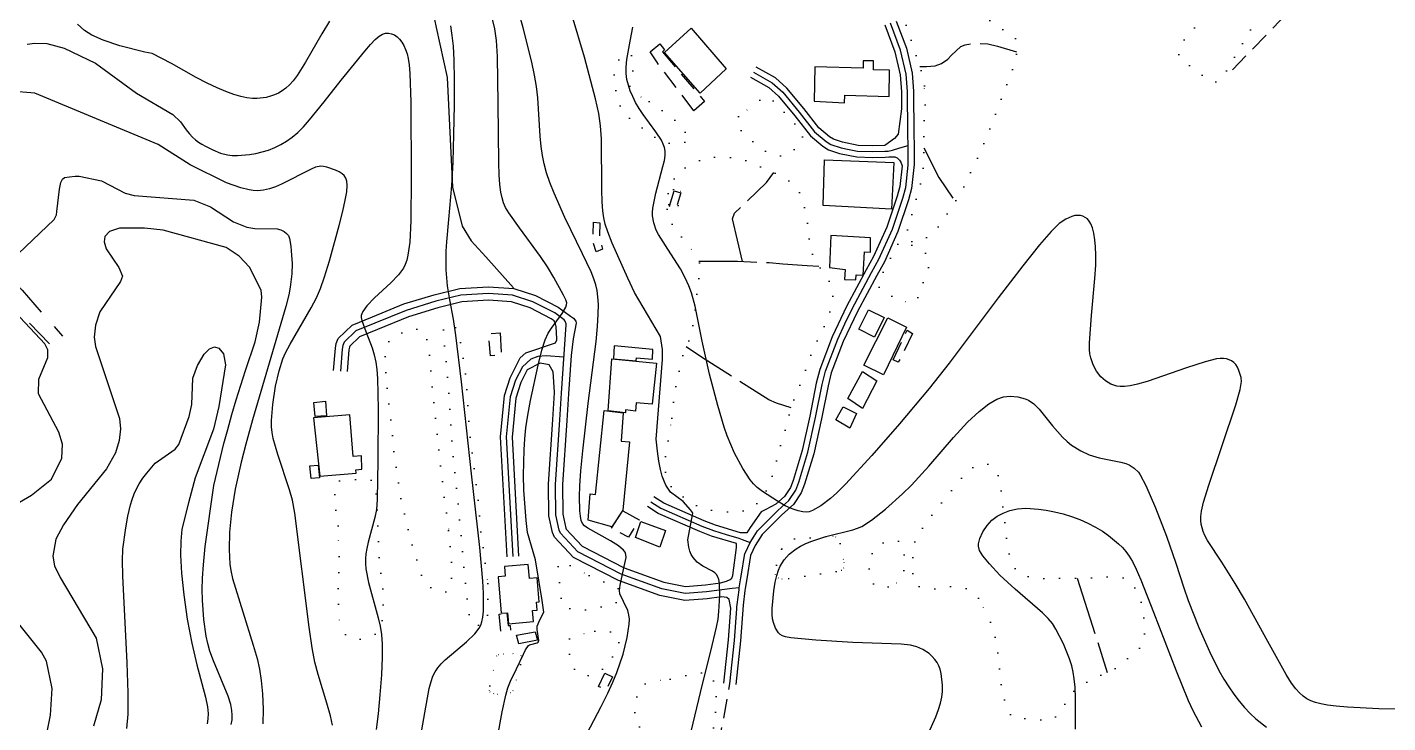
# Model space of a CAD drawing. Header units: millimetres. Extents: x 220021 to 223505, y 489325 to 491820.
# Drawn here: x 220788.7 to 221140, y 490055.8 to 490235.4 of the extents above; entities that cross this region are included whole.
import ezdxf

# ---------------------------------------------------------------- set-up
doc = ezdxf.new("R2010")
doc.units = ezdxf.units.MM
for name, pattern in [('15M2P5', [17.5, 15, -2.5]), ('5M2P5', [7.5, 5, -2.5]), ('7P5M5', [12.5, 7.5, -5]), ('AM4', [4, 0, -4])]:
    doc.linetypes.add(name, pattern=pattern)
for name, color, linetype in [('A0013110', 8, 'Continuous'), ('A0013117', 8, 'Continuous'), ('A0013140', 8, '7P5M5'), ('A0023119', 8, '5M2P5'), ('A0023210', 8, 'Continuous'), ('B0014112', 8, 'Continuous'), ('B0014113', 8, 'Continuous'), ('B0014116', 8, '5M2P5'), ('B0014118', 8, '5M2P5'), ('D0015112', 8, '15M2P5'), ('D0025111', 8, 'AM4'), ('F0017111', 8, 'Continuous'), ('F0017114', 8, 'Continuous')]:
    doc.layers.add(name, color=color, linetype=linetype)

msp = doc.modelspace()

# ---------------------------------------------------------------- linework, layer by layer
at = {"layer": 'A0013110', "flags": 128}
for points in [[(221013.127, 490236.876), (221015.726, 490229.914), (221017.187, 490223.488), (221017.526, 490218.81), (221017.675, 490207.762), (221017.71, 490204.845), (221017.768, 490199.913), (221017.081, 490193.701), (221016.297, 490190.806), (221013.552, 490182.634), (221010.033, 490174.767), (221008.052, 490171.256), (221003.082, 490162.005), (220999.417, 490154.252), (220996.321, 490146.107), (220995.487, 490142.825), (220993.811, 490134.299), (220991.788, 490125.271), (220989.41, 490117.399), (220988.577, 490115.161), (220986.572, 490112.155), (220983.596, 490109.505), (220978.506, 490104.405), (220976.703, 490101.578), (220975.512, 490099.024), (220974.498, 490093.014), (220974.094, 490090.487), (220974.042, 490089.985), (220973.545, 490086.189), (220972.861, 490076.958), (220971.677, 490065.714)], [(221010.153, 490235.98), (221012.749, 490229.024), (221014.112, 490223.03), (221014.427, 490218.677), (221014.487, 490214.252), (221013.628, 490207.79), (221012.669, 490206.608), (221010.179, 490204.837), (221010.147, 490204.836), (221006.983, 490204.755), (221003.25, 490204.868), (220999.254, 490205.665), (220996.892, 490206.437), (220995.91, 490207.087), (220993.088, 490209.395), (220989.231, 490214.339), (220984.887, 490219.603), (220981.941, 490222.256), (220976.959, 490225.084)], [(220975.478, 490222.475), (220980.176, 490219.808), (220982.715, 490217.522), (220986.891, 490212.461), (220990.929, 490207.286), (220994.128, 490204.669), (220995.575, 490203.711), (220998.492, 490202.757), (221002.909, 490201.877), (221006.976, 490201.754), (221010.226, 490201.838), (221011.187, 490201.864), (221011.854, 490201.903), (221012.739, 490201.866), (221013.376, 490201.635), (221013.972, 490201.059), (221014.27, 490200.562), (221014.611, 490199.561), (221014.026, 490194.28), (221013.328, 490191.706), (221010.661, 490183.763), (221007.263, 490176.165), (221005.336, 490172.752), (221000.313, 490163.402), (220996.562, 490155.467), (220993.36, 490147.042), (220992.462, 490143.506), (220990.777, 490134.937), (220988.788, 490126.06), (220986.47, 490118.389), (220985.798, 490116.581), (220984.213, 490114.206), (220982.029, 490112.26), (220979.434, 490110.848), (220978.267, 490110.252), (220975.388, 490106.201), (220974.494, 490104.875), (220972.909, 490104.874), (220966.397, 490106.83), (220963.496, 490107.939), (220953.053, 490112.522), (220950.507, 490114.137)], [(220867.825, 490146.753), (220868.308, 490152.516), (220868.513, 490153.706), (220869.025, 490155.05), (220872.607, 490158.463), (220877.826, 490160.584), (220885.938, 490163.921), (220893.779, 490166.313), (220900.428, 490167.922), (220907.837, 490168.375), (220914.379, 490167.904), (220919.945, 490166.138), (220925.841, 490163.093), (220928.611, 490161.057), (220928.988, 490160.79), (220929.761, 490160.28), (220930.401, 490159.466), (220930.433, 490158.927), (220929.713, 490154.96), (220929.131, 490150.632), (220928.478, 490140.756), (220928.037, 490133.866), (220926.881, 490117.302), (220926.99, 490109.658), (220927.75, 490106.092), (220927.889, 490105.794), (220931.974, 490101.379), (220942.822, 490095.841), (220953.062, 490092.114), (220958.705, 490091.027), (220963.889, 490091.422), (220967.758, 490091.905), (220969.232, 490092.356), (220970.223, 490092.785), (220970.666, 490093.148), (220970.908, 490093.817), (220971.892, 490101.072), (220971.837, 490102.064), (220965.428, 490103.988), (220962.356, 490105.163), (220951.639, 490109.867), (220948.9, 490111.604)], [(220912.602, 490098.632), (220910.881, 490129.63), (220911.909, 490140.273), (220913.421, 490144.827), (220916.03, 490150.029), (220917.451, 490151.303), (220925.086, 490153.904), (220925.5, 490154.643), (220925.496, 490154.914), (220925.266, 490158.116), (220925.126, 490158.836), (220924.761, 490159.543), (220923.99, 490160.11), (220918.604, 490162.892), (220913.715, 490164.442), (220907.818, 490164.868), (220900.951, 490164.447), (220894.702, 490162.935), (220887.117, 490160.622), (220879.151, 490157.345), (220874.54, 490155.471), (220872.013, 490153.063), (220871.904, 490152.778), (220871.783, 490152.072), (220871.313, 490146.461)], [(220968.594, 490066.039), (220969.773, 490077.235), (220970.377, 490085.388), (220969.975, 490087.619), (220969.372, 490088.167), (220967.951, 490088.301), (220964.249, 490087.839), (220958.498, 490087.401), (220952.1, 490088.633), (220941.382, 490092.534), (220929.766, 490098.464), (220924.865, 490103.762), (220924.315, 490104.94), (220923.395, 490109.252), (220923.279, 490117.402), (220924.445, 490134.106), (220924.885, 490140.99), (220924.896, 490141.164), (220924.525, 490146.439), (220923.458, 490148.249), (220921.175, 490148.645), (220917.826, 490146.917), (220916.2, 490143.676), (220914.863, 490139.649), (220913.889, 490129.568), (220915.597, 490098.798)]]:
    msp.add_lwpolyline(points, dxfattribs=at)
at = {"layer": 'A0013117', "flags": 128}
msp.add_lwpolyline([(220853.716, 490254.67), (220856.209, 490252.367), (220857.368, 490252.368), (220870.276, 490256.668), (220880.869, 490259.482), (220886.994, 490259.982), (220888.32, 490258.829), (220889.647, 490257.347), (220891.809, 490249.434), (220892.978, 490242.015), (220893.228, 490240.697), (220893.478, 490239.378), (220894.311, 490235.256), (220897.142, 490222.398), (220898.504, 490194.038), (220901, 490183.982), (220903.323, 490180.192), (220907.136, 490176.073), (220914.269, 490168.079)], dxfattribs=at)
at = {"layer": 'A0013140'}
for points in [[(220757.671, 490213.529), (220767.924, 490202.73), (220773.061, 490186.891), (220776.417, 490178.689), (220787.366, 490167.467), (220797.813, 490155.633)], [(220794.476, 490153.596), (220779.372, 490169.231), (220771.646, 490177.305), (220768.761, 490187.871), (220764.881, 490198.515), (220764.133, 490199.537), (220753.232, 490208.836)]]:
    msp.add_lwpolyline(points, dxfattribs=at)
at = {"layer": 'A0023119', "flags": 128}
for points in [[(221099.909, 490224.347), (221116.231, 490241.172), (221129.259, 490249.766), (221132.228, 490250.286), (221137.673, 490250.298), (221157.143, 490249.655), (221163.742, 490250.183), (221168.196, 490251.564), (221181.225, 490258.787), (221191.614, 490266.005), (221199.365, 490270.648), (221211.899, 490277.527), (221221.135, 490282.173), (221227.089, 490284.553)], [(220803.399, 489482.683), (220814.013, 489501.357), (220826.722, 489524.706), (220829.862, 489531.235), (220832.363, 489541.46), (220832.45, 489549.955), (220832.374, 489559.349), (220829.873, 489571.472), (220828.174, 489579.913), (220826.637, 489586.05), (220824.924, 489593.891), (220821.908, 489611.209), (220820.726, 489619.118), (220817.859, 489634.8), (220815.439, 489646.269), (220814.652, 489652.5), (220815.083, 489665.344), (220816.333, 489679.769), (220818.005, 489694.712), (220818.528, 489702.388), (220818.791, 489708.933), (220818.85, 489715.273), (220819.387, 489723.903), (220819.529, 489732.412), (220819.752, 489740.851), (220820.616, 489748.309), (220821.753, 489756.994), (220824.12, 489770.914), (220828.768, 489790.354), (220840.022, 489820.426), (220852.255, 489846.366), (220855.919, 489861.907), (220868.164, 489886.551), (220882.413, 489909.463), (220895.057, 489937.114), (220902.839, 489954.766), (220911.568, 489969.098), (220921.804, 489985.221), (220932.244, 490000.138), (220942.695, 490010.631), (220954.898, 490021.606), (220960.649, 490028.066), (220963.825, 490036.592), (220966.988, 490048.357), (220970.135, 490065.876)]]:
    msp.add_lwpolyline(points, dxfattribs=at)
at = {"layer": 'A0023210', "flags": 128}
for points in [[(220970.135, 490065.877), (220971.317, 490077.096), (220971.919, 490085.217), (220971.961, 490085.782), (220972.003, 490086.346), (220972.502, 490090.166), (220972.557, 490090.69), (220972.968, 490093.265), (220973.036, 490093.664), (220974.019, 490099.488), (220974.089, 490099.639), (220974.159, 490099.789), (220975.342, 490102.326), (220976.412, 490104.003), (220977.29, 490105.38), (220982.531, 490110.632), (220985.392, 490113.181), (220987.188, 490115.871), (220987.94, 490117.894), (220990.288, 490125.666), (220992.294, 490134.618), (220993.974, 490143.165), (220994.84, 490146.575), (220997.99, 490154.86), (220999.844, 490158.782), (221001.698, 490162.703), (221006.694, 490172.004), (221008.648, 490175.466), (221012.106, 490183.199), (221014.813, 490191.256), (221015.553, 490193.991), (221016.19, 490199.737), (221016.218, 490199.989), (221016.16, 490204.826), (221016.125, 490207.743), (221016.12, 490208.15), (221015.976, 490218.744), (221015.649, 490223.259), (221014.238, 490229.469), (221011.64, 490236.428)], [(220976.218, 490223.78), (220981.059, 490221.032), (220983.801, 490218.563), (220988.061, 490213.4), (220992.009, 490208.341), (220995.019, 490205.878), (220996.234, 490205.074), (220998.873, 490204.211), (221000.977, 490203.792), (221003.08, 490203.373), (221006.979, 490203.255), (221010.187, 490203.337), (221011.002, 490203.359), (221012.165, 490203.619), (221014.058, 490204.191), (221016.16, 490204.826)], [(220972.557, 490090.69), (220970.696, 490090.458), (220964.069, 490089.63), (220958.602, 490089.214), (220952.581, 490090.373), (220942.102, 490094.187), (220930.87, 490099.921), (220926.377, 490104.778), (220926.033, 490105.516), (220925.192, 490109.455), (220925.08, 490117.352), (220926.241, 490133.986), (220926.681, 490140.873), (220927.849, 490158.521), (220927.833, 490158.791), (220927.575, 490159.52), (220927.365, 490159.801), (220924.916, 490161.601), (220919.275, 490164.515), (220914.047, 490166.173), (220907.828, 490166.621), (220900.69, 490166.184), (220894.241, 490164.624), (220886.528, 490162.271), (220878.489, 490158.965), (220873.573, 490156.967), (220870.519, 490154.057), (220870.209, 490153.242), (220870.046, 490152.294), (220869.569, 490146.607)], [(220927.3, 490150.221), (220922.68, 490150.534), (220920.575, 490150.404), (220918.762, 490149.654), (220916.556, 490147.732), (220914.811, 490144.252), (220913.386, 490139.961), (220912.385, 490129.599), (220914.1, 490098.715)], [(220949.704, 490112.871), (220952.346, 490111.195), (220962.926, 490106.551), (220965.912, 490105.409), (220969.167, 490104.432), (220972.422, 490103.454), (220973.292, 490103.118), (220975.342, 490102.326)]]:
    msp.add_lwpolyline(points, dxfattribs=at)
at = {"layer": 'B0014112'}
for points in [[(220960.135, 490235.101), (220969.177, 490224.588), (220962.444, 490218.291), (220953.282, 490228.834)], [(221005.94, 490162.444), (221010.027, 490160.462), (221007.508, 490155.358), (221003.452, 490157.409)], [(221010.92, 490160.302), (221015.751, 490157.939), (221009.845, 490145.599), (221004.75, 490148.159)], [(221004.391, 490146.511), (221008.096, 490144.112), (221004.393, 490136.961), (221000.58, 490139.525)], [(220997.493, 490134.001), (220999.365, 490137.359), (221002.882, 490135.632), (221001.157, 490131.851)], [(220945.746, 490103.648), (220947.123, 490107.734), (220953.49, 490105.482), (220952.025, 490101.113)], [(220915.668, 490076.22), (220915.081, 490078.407), (220919.843, 490079.326), (220920.458, 490077.183)]]:
    msp.add_lwpolyline(points, close=True, dxfattribs=at)
at = {"layer": 'B0014112', "flags": 128}
for points in [[(220996.188, 490181.596), (220995.905, 490173.352), (220999.888, 490172.801), (220999.762, 490170.199), (221002.679, 490170.193), (221002.795, 490171.438), (221004.569, 490171.394), (221004.933, 490177.359), (221006.424, 490177.27), (221006.484, 490181.034)], [(220940.226, 490153.14), (220940.115, 490149.769), (220945.967, 490149.219), (220946.011, 490150.051), (220950.193, 490149.656), (220950.285, 490152.172)], [(220939.656, 490149.772), (220951.234, 490148.652), (220950.05, 490138.078), (220945.908, 490138.425), (220945.805, 490136.213), (220943.17, 490136.554), (220943.158, 490135.782), (220938.678, 490136.32)], [(220865.699, 490138.796), (220866.023, 490135.059), (220863.05, 490134.854), (220862.684, 490138.465)], [(220871.972, 490135.3), (220862.638, 490134.506), (220864.221, 490119.446), (220873.633, 490120.209), (220873.584, 490121.089), (220875.111, 490121.238), (220875.026, 490124.698), (220872.908, 490124.586)], [(220937.65, 490136.388), (220942.556, 490135.836), (220942.059, 490128.54), (220944.218, 490128.334), (220942.466, 490110.709), (220939.641, 490106.361), (220933.575, 490108.151), (220934.077, 490114.876), (220935.459, 490114.716)], [(220863.839, 490122.354), (220864.148, 490119.045), (220862.013, 490118.85), (220861.65, 490122.166)], [(220918.092, 490096.659), (220911.922, 490096.115), (220912.14, 490093.646), (220910.268, 490093.481), (220911.097, 490084.084), (220912.753, 490084.23), (220913.006, 490081.361), (220919.435, 490081.928), (220919.184, 490084.774), (220920.376, 490084.879), (220920.194, 490086.945), (220920.912, 490087.009), (220920.361, 490093.254), (220918.408, 490093.082)]]:
    msp.add_lwpolyline(points, close=True, dxfattribs=at)
at = {"layer": 'B0014113', "flags": 128}
for points in [[(221007.254, 490226.674), (221004.571, 490226.674), (221004.564, 490224.802), (220992.066, 490225.13), (220991.907, 490216.298), (220999.705, 490215.837), (220999.81, 490217.782), (221011.255, 490217.439), (221011.397, 490224.295), (221007.232, 490224.322)], [(220994.571, 490201.159), (221012.451, 490200.462), (221011.907, 490188.394), (220994.256, 490189.313)]]:
    msp.add_lwpolyline(points, close=True, dxfattribs=at)
at = {"layer": 'B0014116'}
for points in [[(220949.6, 490229.023), (220952.054, 490231.062), (220953.267, 490229.488), (220952.75, 490228.98), (220963.57, 490216.198), (220960.824, 490213.812), (220951.278, 490226.379)], [(221013.641, 490148.866), (221012.309, 490149.521), (221015.945, 490157.176), (221017.344, 490156.332)]]:
    msp.add_lwpolyline(points, close=True, dxfattribs=at)
at = {"layer": 'B0014116', "flags": 128}
for points in [[(220934.94, 490185.005), (220936.596, 490184.842), (220936.435, 490180.884), (220937.267, 490178.082), (220935.612, 490177.421), (220934.781, 490180.058)], [(220910.785, 490156.436), (220911.173, 490150.652), (220908.37, 490150.566), (220907.809, 490156.214)], [(220942.488, 490110.514), (220946.745, 490108.166), (220943.931, 490103.711), (220939.582, 490106.038)]]:
    msp.add_lwpolyline(points, close=True, dxfattribs=at)
at = {"layer": 'B0014118', "flags": 128}
for points in [[(220955.791, 490193.105), (220957.49, 490192.588), (220956.293, 490188.653), (220954.594, 490189.17)], [(220912.538, 490084.067), (220912.862, 490080.907), (220913.39, 490080.961), (220913.521, 490079.682), (220911.025, 490079.427), (220910.571, 490083.866)], [(220937.86, 490068.633), (220939.818, 490067.699), (220938.179, 490064.262), (220936.221, 490065.196)]]:
    msp.add_lwpolyline(points, close=True, dxfattribs=at)
at = {"layer": 'D0015112', "flags": 128}
for points in [[(221019.196, 490225.189), (221020.915, 490225.201), (221023.12, 490225.417), (221024.812, 490225.955), (221026.4, 490227.093), (221027.351, 490228.179), (221029.775, 490230.417), (221030.945, 490230.829), (221032.967, 490231.247), (221036.745, 490231.041), (221039.248, 490230.491), (221044.168, 490229.001)], [(221020.237, 490204.221), (221024.128, 490196.567), (221028.33, 490190.258)], [(220973.409, 490174.897), (220970.805, 490185.891), (220971.353, 490187.394), (220979.566, 490195.298), (220981.51, 490197.859)], [(220962.134, 490174.96), (220964.61, 490174.949), (220972.15, 490174.954), (220980.331, 490174.584), (220983.806, 490174.299), (220990.108, 490173.837), (220993.14, 490173.648)], [(220985.938, 490137.128), (220982.214, 490138.331), (220980.2, 490139.197), (220970.739, 490145.16), (220962.838, 490150.206), (220958.85, 490152.884)], [(221059.856, 490093.177), (221067.584, 490068.804)]]:
    msp.add_lwpolyline(points, dxfattribs=at)
at = {"layer": 'D0025111', "flags": 128}
for points in [[(221095.441, 490241.469), (221087.364, 490232.029), (221086.211, 490229.457), (221086.047, 490228.086), (221086.873, 490226.889), (221094.467, 490221.252), (221095.622, 490221.254), (221097.106, 490221.943), (221103.533, 490232.921), (221110.617, 490245.443), (221110.616, 490246.984), (221108.965, 490248.009), (221103.849, 490250.396), (221102.364, 490250.222), (221101.21, 490249.02)], [(221020.368, 490220.188), (221019.998, 490222.595), (221019.448, 490224.401), (221018.577, 490227.127), (221016.29, 490233.917), (221013.52, 490242.523), (221013.249, 490244.061), (221013.608, 490245.978), (221013.999, 490246.339), (221014.974, 490246.288), (221016.578, 490246.024), (221019.174, 490245.631), (221024.723, 490244.716), (221026.94, 490244.161), (221028.526, 490243.229), (221031.636, 490241.528), (221034.791, 490239.906), (221035.821, 490239.094), (221037.793, 490236.442), (221039.574, 490235.233), (221041.312, 490234.52), (221042.952, 490233.568), (221043.872, 490232.444), (221044.209, 490229.602), (221044.038, 490227.07), (221042.911, 490223.764), (221040.15, 490216.58), (221036.251, 490206.488), (221033.759, 490200.789), (221032.052, 490197.506), (221030.619, 490194.237), (221027.754, 490189.256), (221025.739, 490186.37), (221024.104, 490184.104), (221023.158, 490182.835), (221021.579, 490181.419), (221019.153, 490179.981), (221018.173, 490179.888), (221016.407, 490180.211), (221015.928, 490180.529), (221015.583, 490180.869), (221015.572, 490181.326), (221017.084, 490186.96), (221019.143, 490193.828), (221020.184, 490199.755), (221020.237, 490204.057), (221020.241, 490209.818), (221020.586, 490214.189), (221020.611, 490216.421)], [(220949.304, 490216.183), (220955.104, 490212.231), (220956.928, 490210.255), (220960.078, 490206.63), (220959.251, 490205.805), (220956.271, 490205.472), (220953.291, 490205.469), (220950.972, 490206.786), (220944.343, 490211.726), (220942.685, 490213.209), (220941.523, 490215.681), (220940.191, 490221.286), (220940.353, 490224.089), (220940.847, 490226.068), (220941.839, 490227.388), (220942.831, 490228.379), (220943.824, 490228.544), (220944.652, 490228.215), (220945.15, 490227.227), (220945.319, 490225.083), (220944.165, 490220.63), (220944.664, 490219.147), (220945.659, 490218.158)], [(220972.392, 490212.277), (220971.85, 490211.141), (220971.957, 490210.238), (220972.435, 490209.457), (220973.437, 490208.283), (220977.514, 490204.612), (220979.429, 490203.286), (220980.938, 490202.54), (220983.398, 490202.144), (220984.604, 490202.285), (220985.457, 490202.612), (220986.38, 490203.33), (220987.22, 490204.226), (220988.146, 490205.091), (220988.506, 490205.631), (220988.872, 490206.23), (220988.965, 490207.651), (220988.932, 490208.058), (220988.746, 490208.434), (220984.476, 490213.184), (220980.775, 490216.905), (220980.04, 490217.366), (220979.58, 490217.503), (220979.149, 490217.422), (220978.61, 490217.147)], [(220955.166, 490134.463), (220955.353, 490137.079), (220955.921, 490140.948), (220956.788, 490145.713), (220957.482, 490148.354), (220958.247, 490151.626), (220959.249, 490153.717), (220960.004, 490155.394), (220960.913, 490160.365), (220962.078, 490170.026), (220962.325, 490171.36), (220962.618, 490173.733), (220962.24, 490174.792), (220960.171, 490178.074), (220958.316, 490180.339), (220956.411, 490182.837), (220954.87, 490185.018), (220954.148, 490187.044), (220953.897, 490188.75), (220953.961, 490190.99), (220954.261, 490192.633), (220954.904, 490194.605), (220956.002, 490196.721), (220958.448, 490199.01), (220963.697, 490201.701), (220969.127, 490201.973), (220974.124, 490200.997), (220976.394, 490200.1), (220978.983, 490198.94), (220981.417, 490197.904), (220983.53, 490196.887), (220986, 490195.346), (220987.307, 490193.96), (220988.008, 490192.892), (220989.274, 490189.708), (220990.144, 490185.261), (220990.391, 490182.385), (220990.965, 490177.676), (220991.773, 490176.146), (220993.16, 490173.612), (220994.638, 490171.849), (220995.755, 490169.897), (220996.488, 490168.18), (220996.773, 490166.595), (220996.73, 490165.127), (220995.581, 490160.25), (220991.582, 490152.206), (220988.672, 490144.144), (220986.917, 490139.853), (220985.896, 490137.01), (220985.067, 490133.659), (220983.296, 490127.538), (220980.903, 490119.016), (220979.928, 490116.869), (220979.162, 490114.699), (220977.901, 490113.029), (220975.676, 490111.341), (220974.485, 490110.699), (220972.986, 490110.392), (220971.59, 490110.282), (220970.052, 490110.237), (220968.4, 490110.244), (220966.754, 490110.427), (220964.949, 490110.792), (220963.25, 490111.27), (220961.833, 490111.743), (220959.614, 490112.91), (220955.8, 490115.896), (220954.162, 490117.801), (220953.529, 490119.632), (220953.434, 490123.967), (220953.682, 490125.817), (220954.001, 490127.443)], [(220955.591, 490193.479), (220954.219, 490188.971), (220956.493, 490188.279), (220957.864, 490192.788)], [(221011.953, 490165.954), (221009.634, 490167.105), (221008.97, 490167.764), (221008.638, 490168.424), (221008.636, 490170.072), (221013.095, 490178.651), (221013.756, 490179.641), (221014.584, 490180.137), (221015.909, 490179.808), (221021.211, 490176.68), (221021.71, 490174.867), (221021.381, 490172.888), (221018.411, 490164.971), (221017.585, 490164.145), (221016.591, 490163.979)], [(220907.603, 490091.81), (220907.666, 490088.701), (220907.668, 490086.02), (220907.61, 490083.797), (220907.324, 490082.472), (220906.961, 490081.558), (220906.208, 490080.924), (220904.949, 490081.02), (220903.723, 490081.429), (220902.929, 490083.162), (220902.569, 490085.263), (220901.462, 490095.618), (220900.237, 490109.605), (220898.684, 490124.211), (220897.895, 490135.423), (220897.152, 490146.551), (220896.243, 490154.827), (220896.196, 490157.418), (220896.787, 490158.359), (220897.707, 490158.642), (220898.688, 490158.395), (220899.283, 490157.871), (220900.006, 490156.655), (220900.864, 490152.414), (220901.843, 490146.696), (220903.015, 490129.956), (220905.404, 490111.276), (220905.699, 490106.483)], [(220897.524, 490105.429), (220898.096, 490099.405), (220898.276, 490096.669), (220898.278, 490094.078), (220898.237, 490092.173), (220897.907, 490090.942), (220897.566, 490090.117), (220896.886, 490089.645), (220894.835, 490089.775), (220892.563, 490090.937), (220891.695, 490091.741), (220890.849, 490092.817), (220887.669, 490103.007), (220885.075, 490114.07), (220883.457, 490125.389), (220882.416, 490135.409), (220881.292, 490145.217), (220881.127, 490151.441), (220881.341, 490152.94), (220881.793, 490153.987), (220882.92, 490155.2), (220884.32, 490156.045), (220886.388, 490156.89), (220888.634, 490157.477), (220889.883, 490157.415), (220890.84, 490156.99), (220891.402, 490156.382), (220891.819, 490155.256), (220892.135, 490153.823), (220892.571, 490151.042), (220893.406, 490141.212), (220895.383, 490122.371), (220896.243, 490115.188)], [(221034.332, 490087.954), (221031.523, 490090.404), (221027.715, 490091.106), (221023.24, 490090.411), (221020.59, 490090.413), (221018.604, 490091.114), (221017.449, 490092.689), (221017.294, 490096.185), (221017.47, 490099.856), (221017.976, 490102.828), (221018.976, 490104.925), (221020.805, 490107.196), (221022.968, 490110.341), (221031.946, 490121.346), (221034.766, 490122.568), (221036.754, 490122.566), (221038.738, 490121.34), (221039.889, 490118.368), (221041.826, 490101.059), (221042.973, 490096.862), (221044.623, 490094.588), (221048.098, 490093.187), (221050.913, 490093.009), (221054.89, 490093.181), (221058.037, 490093.178), (221061.682, 490093.175), (221065.824, 490093.346), (221068.806, 490093.518), (221072.118, 490093.166), (221074.267, 490091.416), (221075.421, 490089.492), (221076.571, 490086.344), (221077.059, 490083.197), (221077.212, 490079.001), (221076.872, 490076.204), (221075.043, 490073.933), (221073.051, 490072.536), (221071.059, 490071.14), (221069.398, 490069.568), (221066.081, 490068.172), (221061.767, 490066.078), (221058.281, 490063.459), (221056.116, 490059.615), (221054.453, 490057.518), (221052.959, 490056.471), (221051.799, 490056.472), (221049.315, 490056.649), (221047.162, 490056.825), (221043.187, 490057.178), (221042.032, 490058.753), (221041.211, 490061.201), (221040.229, 490065.223), (221039.103, 490076.587), (221037.133, 490082.707)], [(220868.969, 490106.63), (220868.509, 490109.132), (220868.268, 490112.42), (220868.127, 490115.028), (220868.112, 490116.621), (220868.258, 490117.501), (220868.832, 490118.058), (220869.596, 490118.33), (220871.463, 490118.551), (220874.606, 490118.669), (220877.052, 490118.588), (220878.06, 490118.286), (220878.726, 490116.474), (220878.819, 490114.44), (220879.027, 490111.766), (220879.205, 490107.174), (220879.411, 490102.231), (220879.508, 490099.707), (220879.682, 490096.481), (220880.445, 490091.738), (220880.619, 490088.3), (220880.605, 490085.792), (220880.524, 490083.335), (220880.193, 490081.436), (220879.74, 490080.116), (220878.852, 490078.83), (220877.135, 490077.99), (220875.034, 490077.441), (220873.568, 490077.365), (220872.66, 490077.556), (220871.201, 490078.198), (220869.894, 490080.117), (220869.577, 490081.009), (220869.334, 490082.352), (220869.18, 490083.856), (220868.942, 490089.345), (220869.154, 490094.41), (220869.242, 490097.903)], [(221010.983, 490090.946), (221008.664, 490090.948), (221007.505, 490091.124), (221006.516, 490093.048), (221006.028, 490095.845), (221006.367, 490098.642), (221007.533, 490100.739), (221009.857, 490102.31), (221011.847, 490103.008), (221013.503, 490102.832), (221014.825, 490101.782), (221015.15, 490099.509), (221015.141, 490096.537), (221014.967, 490093.565), (221014.466, 490092.516), (221013.968, 490092.167)], [(220933.793, 490093.81), (220941.073, 490090.657), (220941.734, 490089.957), (220941.729, 490088.384), (220941.228, 490087.161), (220939.9, 490086.288), (220932.442, 490084.895), (220927.639, 490085.424), (220926.813, 490086.299), (220925.682, 490095.915), (220926.183, 490097.138), (220927.343, 490097.312)], [(220935.242, 490079.474), (220940.377, 490079.294), (220941.201, 490078.07), (220941.528, 490076.322), (220940.692, 490074.05), (220937.699, 490070.031), (220936.37, 490068.984), (220935.375, 490068.46), (220934.214, 490068.111), (220932.723, 490067.938), (220931.234, 490068.638), (220930.077, 490069.514), (220929.254, 490071.437), (220928.436, 490074.934), (220928.44, 490076.158), (220928.442, 490077.032), (220929.108, 490078.08)], [(220954.756, 490067.067), (220957.549, 490067.832), (220963.172, 490068.734), (220964.843, 490068.269), (220965.7, 490067.232), (220966.311, 490065.687), (220966.57, 490063.62), (220966.567, 490060.945), (220966.334, 490057.541), (220965.985, 490054.912), (220965.072, 490050.912), (220964.395, 490048.823), (220963.802, 490046.941), (220963.171, 490046.005), (220962.457, 490045.187), (220961.905, 490045.11), (220960.87, 490045.629), (220959.177, 490046.902), (220953.929, 490051.422), (220950.966, 490053.014), (220948.95, 490053.674), (220947.68, 490054.266), (220946.589, 490054.835), (220946.027, 490055.488), (220945.647, 490056.45), (220945.567, 490057.573), (220945.924, 490061.907), (220946.539, 490064.041), (220947.337, 490065.093), (220948.358, 490065.938), (220949.495, 490066.489)]]:
    msp.add_lwpolyline(points, close=True, dxfattribs=at)
at = {"layer": 'D0025111'}
for points in [[(220985.275, 490092.978), (220983.682, 490092.88), (220982.681, 490093.118), (220981.886, 490094.092), (220982.171, 490096.517), (220983.529, 490100.713), (220986.804, 490103.307), (220996.708, 490104.006), (220997.457, 490103.787), (220998.632, 490102.076), (220999.592, 490097.204), (220999.532, 490095.819), (220999.023, 490095.119), (220997.625, 490094.858)], [(220910.17, 490063.128), (220909.203, 490063.324), (220908.239, 490063.741), (220908.043, 490064.153), (220908.158, 490065.328), (220909.881, 490073.004), (220910.277, 490073.42), (220911.57, 490073.643), (220914.058, 490073.66), (220916.12, 490073.311), (220916.329, 490072.821), (220916.053, 490070.862), (220914.186, 490064.108), (220913.501, 490063.537)]]:
    msp.add_lwpolyline(points, close=True, dxfattribs=at)
at = {"layer": 'F0017111'}
for points, elevation in [([(220932.223, 490051.127), (220936.94, 490059.983), (220938.647, 490063.437), (220939.934, 490066.289), (220940.948, 490068.809), (220942.551, 490073.544), (220943.631, 490077.833), (220944.158, 490081.289), (220944.202, 490082.569), (220944.076, 490083.669), (220943.755, 490084.76), (220942.649, 490087.164), (220941.77, 490089.088), (220941.654, 490089.998), (220941.801, 490091.304), (220942.711, 490095.356), (220943.342, 490098.509), (220943.315, 490099.281), (220943.092, 490099.826), (220942.702, 490100.363), (220941.402, 490101.526), (220939.335, 490102.823), (220933.494, 490106.056), (220932.612, 490106.682), (220932.089, 490107.291), (220931.777, 490108.056), (220931.553, 490109.119), (220931.394, 490110.502), (220931.279, 490114.256), (220931.381, 490117.008), (220931.661, 490120.841), (220932.153, 490125.975), (220933.56, 490138.196), (220935.624, 490154.237), (220935.989, 490158.124), (220936.164, 490161.26), (220936.183, 490163.754), (220936.076, 490165.731), (220935.848, 490167.372), (220935.493, 490168.875), (220934.998, 490170.427), (220934.307, 490172.189), (220932.098, 490176.892), (220927.507, 490186.28), (220924.744, 490192.526), (220923.671, 490195.277), (220922.822, 490197.773), (220922.183, 490200.073), (220921.733, 490202.268), (220921.422, 490204.571), (220921.196, 490207.232), (220920.552, 490217.096), (220920.213, 490220.05), (220919.719, 490222.978), (220919.001, 490226.329), (220916.792, 490235.172), (220913.952, 490245.523)], 65), ([(220910.072, 490051.539), (220911.356, 490058.655), (220912.27, 490062.906), (220912.838, 490064.805), (220913.504, 490066.57), (220915.044, 490069.753), (220916.876, 490073.569), (220917.373, 490074.63), (220918.118, 490075.785), (220918.359, 490075.905), (220918.721, 490076.056), (220920.379, 490076.453), (220920.62, 490076.604), (220920.771, 490077.026), (220920.409, 490079.888), (220920.409, 490080.34), (220920.409, 490080.732), (220921.103, 490082.404), (220922.072, 490084.355), (220921.637, 490087.359), (220919.987, 490097.914), (220917.919, 490104.897), (220917.499, 490108.013), (220916.901, 490115.817), (220916.86, 490119.728), (220916.989, 490126.238), (220917.181, 490129.07), (220917.495, 490131.97), (220917.975, 490135.199), (220918.667, 490139.018), (220920.611, 490148.098), (220921.6, 490151.993), (220922.448, 490154.648), (220923.227, 490156.368), (220924.053, 490157.674), (220926.805, 490161.433), (220927.783, 490163.104), (220927.976, 490163.688), (220928.002, 490164.217), (220927.771, 490164.959), (220927.166, 490166.225), (220924.681, 490170.753), (220923.007, 490173.497), (220921.2, 490176.199), (220915.786, 490183.615), (220913.055, 490187.483), (220912.221, 490188.859), (220911.679, 490190.039), (220911.305, 490191.274), (220910.999, 490192.792), (220910.747, 490194.732), (220910.559, 490197.211), (220910.44, 490200.362), (220910.34, 490215.664), (220910.167, 490227.79), (220909.902, 490231.95), (220909.479, 490234.952), (220908.883, 490237.438)], 70), ([(220960.181, 490053.6), (220963.101, 490065.809), (220965.221, 490074.305), (220966.696, 490080.462), (220967.082, 490082.582), (220967.321, 490084.544), (220967.548, 490088.7), (220967.457, 490091.84), (220967.291, 490092.794), (220967.047, 490093.496), (220966.72, 490094.064), (220966.274, 490094.549), (220965.667, 490094.985), (220963.142, 490096.252), (220961.729, 490097.239), (220960.627, 490098.498), (220960.171, 490099.269), (220959.796, 490100.153), (220959.513, 490101.163), (220959.264, 490103.007), (220960.535, 490109.511), (220960.575, 490109.868), (220960.496, 490110.067), (220960.019, 490110.821), (220958.071, 490112.966), (220954.802, 490115.372), (220953.637, 490117.169), (220953.172, 490118.182), (220952.701, 490119.498), (220952.231, 490121.2), (220951.792, 490123.339), (220951.413, 490125.955), (220951.109, 490129.047), (220952.743, 490149.567), (220952.743, 490152.194), (220952.217, 490155.557), (220945.492, 490166.869), (220943.777, 490170.622), (220939.789, 490179.591), (220938.597, 490182.543), (220937.936, 490184.559), (220937.584, 490186.191), (220937.354, 490187.959), (220937.202, 490190.249), (220937.118, 490193.409), (220936.96, 490206.511), (220936.745, 490209.929), (220936.287, 490213.089), (220935.454, 490216.874), (220932.609, 490227.627), (220929.437, 490238.329)], 60), ([(220788.64, 490230.972), (220790.636, 490231.264), (220793.784, 490231.172), (220798.238, 490229.956), (220806.34, 490226.093), (220816.927, 490218.298), (220826.266, 490212.854), (220828.26, 490210.924), (220829.712, 490208.854), (220830.493, 490207.883), (220831.34, 490206.988), (220832.113, 490206.313), (220832.939, 490205.7), (220833.812, 490205.141), (220834.724, 490204.626), (220836.632, 490203.694), (220838.601, 490202.835), (220840.398, 490202.414), (220841.643, 490202.27), (220842.972, 490202.237), (220846.087, 490202.486), (220847.755, 490202.767), (220849.407, 490203.156), (220851.027, 490203.659), (220852.608, 490204.288), (220854.146, 490205.05), (220855.642, 490205.95), (220857.101, 490206.99), (220858.538, 490208.19), (220860.018, 490209.633), (220861.62, 490211.419), (220865.37, 490216.136), (220869.763, 490221.722), (220875.87, 490229.187), (220877.355, 490230.915), (220878.583, 490232.207), (220879.599, 490233.068), (220880.466, 490233.57), (220881.257, 490233.798), (220882.028, 490233.829), (220882.783, 490233.683), (220883.513, 490233.369), (220884.209, 490232.896), (220884.858, 490232.273), (220885.449, 490231.512), (220885.971, 490230.622), (220886.422, 490229.617), (220886.8, 490228.508), (220887.107, 490227.26), (220887.347, 490225.648), (220887.526, 490223.403), (220887.738, 490216.011), (220887.851, 490196.384), (220887.768, 490185.355), (220887.498, 490179.864), (220887.025, 490176.475), (220886.703, 490175.197), (220886.316, 490174.127), (220885.846, 490173.192), (220884.571, 490171.424), (220882.581, 490169.356), (220878.404, 490165.488), (220876.41, 490163.397), (220875.338, 490161.955), (220875.074, 490161.415), (220874.943, 490160.925), (220874.925, 490160.404), (220875.078, 490159.667), (220876.158, 490156.779), (220877.739, 490152.64), (220878.305, 490150.75), (220878.689, 490148.935), (220878.945, 490146.993), (220879.121, 490144.66), (220879.292, 490136.767), (220879.274, 490123.519), (220879.082, 490113.439), (220878.866, 490110.834), (220878.497, 490108.808), (220876.768, 490102.462), (220876.378, 490100.806), (220876.15, 490099.428), (220876.048, 490098.184), (220876.047, 490096.936), (220876.164, 490095.566), (220876.847, 490092.042), (220879.286, 490082.917), (220879.813, 490080.717), (220880.191, 490078.6), (220880.39, 490076.132), (220880.383, 490072.774), (220880.161, 490068.218), (220879.784, 490063.064), (220879.325, 490058.144), (220878.841, 490054.088)], 80), ([(220867.488, 490055.188), (220867.008, 490057.588), (220866.083, 490060.886), (220863.822, 490068.262), (220862.971, 490071.445), (220862.254, 490075.119), (220861.473, 490080.51), (220857.776, 490109.914), (220857.161, 490113.244), (220856.442, 490115.95), (220853.448, 490125.053), (220852.246, 490129.154), (220851.953, 490130.707), (220851.804, 490132.222), (220851.786, 490133.852), (220852.124, 490137.945), (220852.842, 490142.68), (220853.739, 490146.687), (220854.71, 490149.752), (220855.427, 490151.347), (220856.583, 490153.505), (220862.06, 490162.937), (220863.404, 490165.479), (220864.455, 490167.919), (220865.495, 490170.957), (220866.727, 490175.052), (220869.243, 490184.168), (220870.182, 490187.849), (220870.832, 490190.715), (220871.2, 490192.883), (220871.304, 490194.47), (220871.195, 490195.605), (220870.935, 490196.42), (220870.564, 490197.039), (220870.035, 490197.545), (220869.28, 490198.013), (220868.273, 490198.493), (220866.083, 490199.272), (220865.211, 490199.447), (220864.492, 490199.479), (220863.138, 490199.219), (220862.011, 490198.745), (220854.394, 490194.822), (220852.828, 490194.198), (220851.26, 490193.655), (220850.473, 490193.439), (220849.684, 490193.273), (220848.894, 490193.168), (220848.1, 490193.134), (220847.042, 490193.206), (220845.98, 490193.384), (220843.849, 490193.918), (220840.152, 490195.192), (220830.752, 490199.866), (220822.519, 490205.057), (220790.626, 490218.375), (220784.403, 490218.832)], 85), ([(220784.545, 490175.17), (220795.65, 490185.695), (220796.273, 490186.939), (220796.383, 490187.781), (220797.045, 490193.542), (220797.338, 490195.262), (220797.778, 490196.104), (220798.327, 490196.58), (220799.609, 490196.763), (220801.111, 490196.873), (220802.1, 490196.873), (220807.848, 490195.701), (220813.96, 490192.542), (220816.284, 490191.945), (220831.698, 490190.746), (220835.993, 490188.988), (220841.991, 490185.162), (220845.382, 490183.707), (220847.492, 490183.412), (220853.218, 490183.31), (220854.179, 490183.039), (220855.011, 490182.638), (220855.672, 490182.14), (220856.136, 490181.56), (220856.441, 490180.854), (220856.78, 490178.861), (220856.883, 490177.654), (220856.968, 490176.482), (220857.095, 490174.393), (220857.013, 490171.72), (220856.603, 490168.237), (220856.217, 490166.263), (220855.458, 490163.295), (220846.858, 490133.977), (220845.108, 490127.725), (220843.916, 490123.106), (220842.41, 490116.137), (220841.457, 490110.22), (220840.936, 490105.05), (220840.817, 490100.542), (220841.035, 490096.765), (220841.269, 490095.101), (220841.74, 490093.044), (220847.072, 490075.872), (220848.045, 490072.406), (220848.648, 490069.625), (220849.068, 490066.762), (220849.436, 490063.252), (220849.647, 490059.359), (220849.54, 490055.55)], 90), ([(220841.392, 490055.378), (220841.59, 490056.616), (220841.643, 490057.772), (220841.567, 490058.994), (220841.249, 490060.537), (220840.545, 490062.68), (220836.772, 490071.827), (220835.879, 490074.265), (220835.294, 490076.28), (220834.888, 490078.188), (220834.285, 490082.489), (220833.946, 490087.463), (220833.904, 490090.211), (220833.97, 490093.183), (220834.186, 490096.586), (220834.681, 490101.301), (220836.864, 490117.079), (220838.603, 490124.324), (220839.511, 490127.936), (220840.468, 490131.534), (220841.55, 490135.351), (220842.687, 490139.153), (220845.051, 490146.732), (220847.578, 490154.11), (220848.705, 490159.207), (220849.31, 490165.69), (220849.077, 490167.519), (220846.113, 490173.445), (220843.418, 490176.302), (220840.042, 490178.49), (220823.773, 490182.952), (220818.954, 490183.519), (220812.532, 490183.51), (220809.901, 490182.667), (220808.707, 490181.315), (220808.527, 490179.979), (220809.069, 490178.148), (220812.381, 490173.359), (220813.273, 490171.107), (220812.791, 490169.746), (220807.463, 490161.861), (220806.292, 490158.465), (220806.011, 490155.338), (220806.365, 490152.927), (220812.549, 490134.373), (220812.822, 490131.688), (220812.456, 490128.662), (220811.451, 490125.508), (220809.148, 490121.383), (220801.638, 490112.119), (220798.074, 490106.939), (220796.104, 490103.233), (220795.31, 490098.808), (220795.78, 490096.34), (220797.178, 490093.311), (220806.529, 490077.685), (220808.178, 490069.776), (220807.813, 490061.706), (220805.801, 490054.936)], 95), ([(220784.644, 490111.592), (220789.843, 490114.596), (220794.948, 490118.664), (220797.611, 490124.097), (220797.83, 490127.724), (220796.852, 490130.827), (220791.597, 490140.709), (220791.722, 490144.49), (220794.004, 490150.099), (220794, 490152.045), (220793.214, 490153.621), (220784.3, 490163.18)], 90), ([(220793.653, 490052.627), (220794.732, 490057.755), (220795.125, 490064.695), (220793.667, 490071.757), (220792.356, 490074.037), (220784.103, 490084.399)], 90)]:
    msp.add_lwpolyline(points, dxfattribs=dict(at, elevation=elevation))
at = {"layer": 'F0017111', "flags": 128}
for points, elevation in [([(221145.63, 490059.342), (221137.698, 490059.456), (221129.675, 490059.843), (221126.718, 490060.086), (221124.491, 490060.361), (221122.775, 490060.678), (221121.375, 490061.049), (221120.191, 490061.492), (221119.15, 490062.028), (221118.184, 490062.683), (221117.242, 490063.516), (221116.28, 490064.594), (221115.215, 490066.051), (221113.815, 490068.293), (221109.063, 490076.78), (221103.022, 490087.715), (221100.649, 490091.792), (221097.19, 490097.262), (221093.518, 490102.888), (221092.808, 490104.168), (221092.339, 490105.219), (221091.846, 490107.069), (221091.75, 490108.029), (221091.752, 490109.08), (221091.906, 490110.414), (221092.486, 490112.789), (221093.82, 490117.107), (221100.767, 490137.876), (221101.927, 490141.864), (221102.278, 490143.866), (221102.179, 490144.913), (221101.614, 490146.788), (221101.228, 490147.628), (221100.786, 490148.308), (221100.285, 490148.835), (221099.718, 490149.238), (221099.082, 490149.539), (221098.377, 490149.743), (221097.61, 490149.848), (221096.766, 490149.85), (221095.765, 490149.728), (221092.899, 490149.011), (221088.098, 490147.427), (221077.929, 490143.936), (221075.378, 490143.212), (221073.479, 490142.806), (221072.058, 490142.636), (221070.955, 490142.625), (221070.062, 490142.739), (221068.557, 490143.239), (221067.18, 490144.042), (221065.933, 490145.155), (221064.846, 490146.544), (221063.959, 490148.177), (221063.318, 490150.032), (221063.104, 490151.035), (221062.975, 490152.171), (221062.976, 490153.889), (221063.535, 490160.965), (221064.402, 490170.457), (221064.628, 490173.965), (221064.681, 490176.56), (221064.593, 490178.637), (221064.397, 490180.514), (221064.116, 490182.183), (221063.775, 490183.56), (221063.39, 490184.585), (221062.958, 490185.321), (221062.472, 490185.858), (221061.925, 490186.269), (221061.322, 490186.565), (221060.669, 490186.741), (221059.973, 490186.793), (221059.24, 490186.723), (221058.476, 490186.534), (221056.878, 490185.819), (221055.209, 490184.661), (221053.139, 490182.669), (221050.072, 490179.153), (221045.781, 490173.806), (221039.436, 490165.507), (221026.784, 490148.676), (221021.636, 490142.087), (221013.946, 490132.938), (221006.784, 490124.792), (220999.993, 490117.412), (220997.745, 490115.141), (220996.16, 490113.703), (220993.662, 490111.849), (220991.465, 490110.571), (220990.631, 490110.274), (220989.852, 490110.199), (220988.942, 490110.302), (220987.75, 490110.564), (220986.252, 490111.048), (220984.451, 490111.844), (220982.4, 490112.984), (220978.549, 490115.529), (220977.234, 490116.543), (220976.255, 490117.465), (220975.39, 490118.505), (220973.457, 490121.445), (220971.366, 490125.412), (220969.443, 490129.893), (220968.638, 490132.159), (220967, 490137.74), (220964.903, 490145.844), (220962.98, 490154.357), (220961.171, 490163.325), (220960.204, 490166.802), (220959.532, 490168.626), (220958.617, 490170.682), (220957.375, 490173.001), (220954.114, 490178.073), (220951.689, 490181.846), (220951.099, 490183.003), (220950.475, 490184.854), (220950.163, 490186.649), (220950.129, 490187.552), (220950.232, 490188.677), (220951.063, 490192.498), (220952.874, 490199.424), (220953.23, 490200.988), (220953.411, 490202.252), (220953.411, 490203.325), (220953.245, 490204.286), (220952.934, 490205.208), (220952.489, 490206.161), (220951.066, 490208.393), (220947.737, 490212.819), (220946.706, 490214.373), (220945.81, 490215.912), (220945.048, 490217.434), (220944.422, 490218.937), (220943.93, 490220.424), (220943.577, 490221.896), (220943.367, 490223.385), (220943.333, 490225.03), (220943.513, 490226.997), (220944.402, 490231.796), (220945.064, 490235.374)], 55), ([(221021.456, 490053.118), (221023.342, 490057.345), (221024.051, 490059.247), (221024.566, 490060.897), (221024.893, 490062.399), (221025.046, 490063.903), (221025.042, 490065.506), (221024.712, 490068.513), (221024.453, 490069.638), (221024.116, 490070.546), (221023.663, 490071.358), (221023.069, 490072.167), (221022.361, 490072.953), (221021.578, 490073.667), (221019.937, 490074.759), (221018.391, 490075.438), (221016.782, 490075.824), (221014.36, 490076.068), (221001.855, 490076.522), (220992.306, 490077.105), (220985.899, 490077.7), (220984.503, 490077.963), (220983.731, 490078.252), (220983.171, 490078.604), (220982.71, 490079.037), (220981.953, 490080.199), (220981.369, 490081.725), (220981.175, 490082.616), (220981.075, 490083.759), (220981.096, 490085.349), (220981.526, 490089.861), (220981.871, 490092.082), (220982.26, 490093.836), (220982.687, 490095.169), (220983.15, 490096.221), (220984.198, 490097.897), (220985.496, 490099.313), (220987.25, 490100.686), (220988.39, 490101.388), (220989.732, 490102.081), (220991.285, 490102.736), (220994.932, 490103.865), (221001.916, 490105.604), (221003.122, 490106.013), (221004.202, 490106.514), (221006.738, 490108.155), (221010.292, 490110.945), (221014.716, 490114.886), (221017.034, 490117.171), (221021.511, 490122.082), (221027.899, 490129.471), (221031.534, 490133.408), (221034.486, 490136.18), (221036.991, 490138.106), (221039.04, 490139.309), (221040.776, 490139.934), (221042.527, 490140.158), (221044.477, 490139.983), (221046.42, 490139.456), (221047.232, 490139.095), (221048.597, 490138.177), (221049.983, 490136.794), (221053.49, 490132.469), (221056.077, 490129.51), (221057.222, 490128.426), (221058.359, 490127.509), (221060.73, 490125.978), (221062.937, 490124.946), (221065.542, 490124.247), (221071.126, 490123.116), (221072.403, 490122.758), (221073.286, 490122.4), (221074.549, 490121.567), (221075.625, 490120.489), (221076.128, 490119.805), (221077.555, 490117.052), (221080.069, 490111.267), (221082.881, 490104.026), (221085.301, 490096.975), (221087.329, 490090.631), (221088.453, 490087.4), (221091.237, 490080.449), (221093.998, 490074.216), (221096.45, 490069.286), (221097.691, 490067.104), (221098.969, 490065.063), (221100.286, 490063.16), (221101.644, 490061.39), (221103.043, 490059.752), (221104.483, 490058.243), (221105.95, 490056.869), (221108.677, 490054.692)], 60), ([(221059.361, 490054.166), (221059.365, 490062.184), (221059.267, 490065.029), (221059.093, 490067.141), (221058.815, 490068.877), (221058.407, 490070.55), (221057.851, 490072.281), (221056.258, 490076.177), (221054.343, 490079.982), (221053.43, 490081.406), (221052.348, 490082.693), (221050.831, 490084.159), (221043.808, 490090.276), (221039.873, 490093.937), (221037.155, 490096.81), (221035.463, 490098.925), (221034.646, 490100.306), (221034.366, 490101.418), (221034.365, 490102.011), (221034.692, 490103.414), (221035.454, 490105.065), (221036.555, 490106.717), (221037.792, 490108.086), (221039.129, 490109.117), (221040.684, 490109.951), (221042.457, 490110.593), (221044.398, 490111.018), (221046.61, 490111.187), (221049.821, 490110.975), (221051.847, 490110.695), (221054.004, 490110.291), (221056.185, 490109.76), (221058.354, 490109.096), (221060.49, 490108.296), (221062.57, 490107.365), (221064.542, 490106.335), (221066.353, 490105.249), (221067.958, 490104.146), (221070.536, 490102.013), (221071.532, 490101.02), (221072.402, 490099.999), (221073.223, 490098.847), (221074.078, 490097.432), (221075.061, 490095.492), (221076.276, 490092.733), (221079.552, 490084.401), (221085.364, 490069.246), (221088.495, 490061.581), (221089.699, 490058.95), (221091.925, 490054.735)], 65)]:
    msp.add_lwpolyline(points, dxfattribs=dict(at, elevation=elevation))
at = {"layer": 'F0017114'}
for points, elevation in [([(220866.788, 490236.912), (220864.791, 490233.663), (220860.593, 490226.356), (220858.383, 490222.853), (220857.391, 490221.552), (220856.442, 490220.51), (220855.503, 490219.662), (220854.547, 490218.956), (220853.562, 490218.37), (220852.542, 490217.894), (220851.484, 490217.517), (220850.39, 490217.235), (220848.093, 490216.941), (220846.836, 490216.959), (220845.431, 490217.129), (220843.829, 490217.482), (220842.016, 490218.027), (220839.986, 490218.769), (220837.726, 490219.718), (220835.201, 490220.906), (220832.365, 490222.367), (220825.929, 490225.949), (220821.002, 490228.595), (220819.028, 490228.889), (220812.6, 490230.584), (220808.334, 490232.014), (220805.399, 490233.296), (220803.473, 490234.51), (220801.693, 490236.148)], 75), ([(220889.652, 490048.629), (220891.349, 490058.387), (220892.497, 490064.669), (220892.982, 490066.486), (220893.48, 490067.824), (220894.044, 490068.964), (220894.724, 490070.008), (220895.569, 490071.013), (220896.613, 490072.031), (220902.095, 490076.691), (220904.271, 490078.739), (220905.446, 490080.243), (220905.83, 490080.971), (220906.124, 490081.852), (220906.342, 490083.038), (220906.489, 490084.659), (220906.556, 490086.742), (220906.525, 490089.291), (220906.377, 490092.356), (220905.606, 490101.022), (220903.435, 490120.076), (220900.862, 490143.802), (220899.368, 490155.888), (220898.746, 490159.985), (220897.817, 490164.976), (220897.232, 490168.626), (220896.913, 490172.749), (220896.889, 490177.556), (220897.022, 490179.987), (220897.56, 490185.748), (220898.319, 490194.466), (220898.657, 490200.499), (220898.899, 490207.712), (220899.031, 490215.206), (220899.05, 490221.861), (220898.956, 490226.841), (220898.757, 490230.441), (220898.462, 490233.238), (220898.077, 490235.731)], 75), ([(220814.439, 490054.372), (220814.744, 490058.045), (220814.762, 490063.522), (220814.475, 490071.302), (220813.357, 490093.75), (220813.292, 490097.702), (220813.382, 490100.645), (220814.122, 490106.098), (220814.699, 490109.109), (220815.025, 490110.596), (220815.394, 490112.059), (220815.823, 490113.492), (220816.324, 490114.886), (220816.914, 490116.234), (220817.607, 490117.528), (220818.519, 490118.916), (220819.543, 490120.245), (220821.776, 490122.806), (220826.914, 490126.424), (220827.875, 490127.651), (220830.484, 490134.881), (220831.212, 490137.999), (220831.504, 490144.766), (220832.669, 490148.008), (220834.373, 490150.948), (220835.762, 490152.298), (220837.084, 490152.871), (220838.192, 490152.533), (220839.357, 490151.087), (220839.863, 490148.172), (220838.196, 490137.48), (220836.762, 490131.596), (220832.107, 490119.022), (220830.37, 490112.556), (220828.592, 490105.783), (220828.334, 490102.705), (220828.289, 490099.048), (220828.535, 490094.477), (220829.128, 490088.821), (220830.032, 490082.568), (220831.187, 490076.368), (220832.503, 490070.794), (220834.758, 490062.443), (220835.286, 490059.909), (220835.434, 490058.179), (220835.343, 490056.842), (220835.13, 490055.557)], 100)]:
    msp.add_lwpolyline(points, dxfattribs=dict(at, elevation=elevation))

doc.saveas('drawing.dxf')
